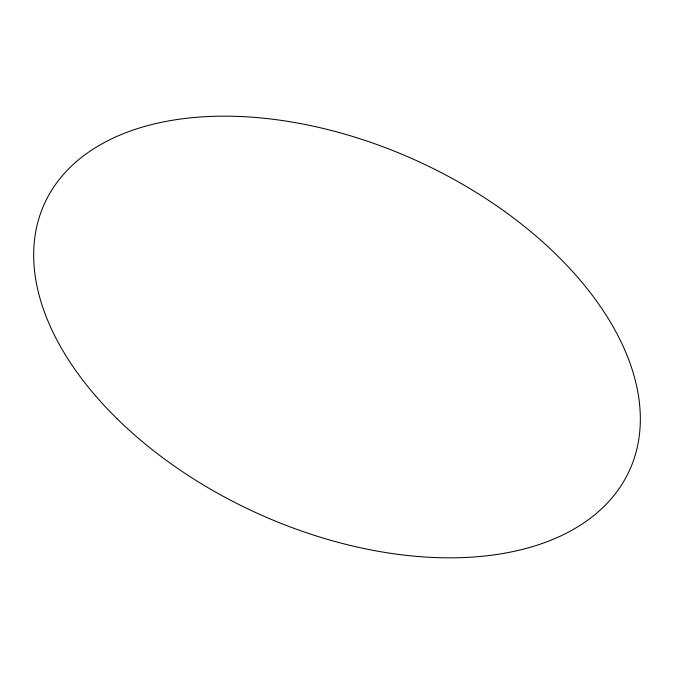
<?xml version="1.0" encoding="UTF-8"?>
<svg xmlns="http://www.w3.org/2000/svg" width="674" height="674" viewBox="0 0 674 674"><rect width="100%" height="100%" fill="white"/><g stroke="black" fill="none" stroke-linecap="round" stroke-linejoin="round"><path stroke-width="1.01" d="M116.838 418.529A321.481 193.472 24.5 0 0 627.789 473.974A321.481 193.472 24.5 0 0 266.382 118.498A321.481 193.472 24.5 0 0 116.838 418.529"/></g></svg>
